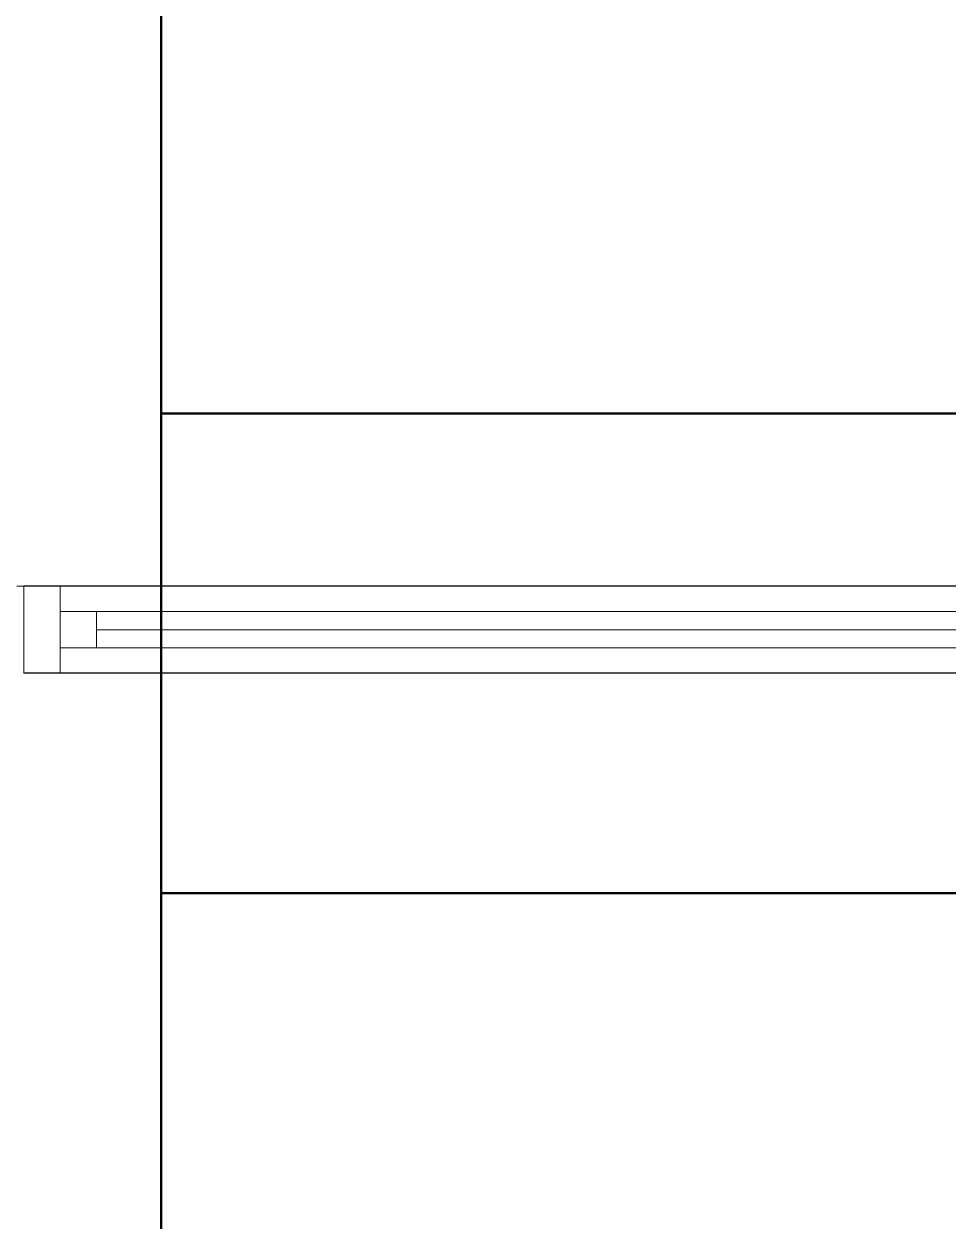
# Model space of a CAD drawing. Header units: millimetres. Extents: x -7155 to 483283, y -227682 to 148426.
# Drawn here: x 400 to 1674, y 81325 to 82975 of the extents above; entities that cross this region are included whole.
import ezdxf

# ---------------------------------------------------------------- set-up
doc = ezdxf.new("R2010")
doc.units = ezdxf.units.MM
doc.linetypes.add('CENTER2', pattern=[28.575, 19.05, -3.175, 3.175, -3.175])
doc.layers.add('АР_Окна', color=4, linetype='Continuous', lineweight=5)
for name, color, linetype, lineweight, true_color in [('АР_Оси_РД_100', 7, 'Continuous', 0, 0x525252), ('РД_Витраж_вн', 7, 'Continuous', 25, 0x148aff), ('РД_Оси_100', 7, 'Continuous', 0, 0x525252), ('РД_проем_инж перемыч_фахверк', 7, 'Continuous', 18, 0xff1f1f)]:
    doc.layers.add(name, color=color, linetype=linetype, lineweight=lineweight, true_color=true_color)
doc.layers.add('РД_Проем', color=230, linetype='Continuous', lineweight=0, plot=False)

# ---------------------------------------------------------------- blocks, each defined once
blk = doc.blocks.new('СОШ_2200_АР_ОСИ_М100_28.05.24')
at = {"layer": 'АР_Оси_РД_100', "linetype": 'CENTER2'}
blk.add_line((119910, 82200), (-5954.958, 82200), dxfattribs=at)

msp = doc.modelspace()

# ---------------------------------------------------------------- linework, layer by layer
at = {"color": 1, "lineweight": 50}
for points in [[(589, 87844), (11994, 87844), (11994, 64899), (589, 64899)], [(589, 82438), (6000, 82438), (6000, 81777), (589, 81777)]]:
    msp.add_lwpolyline(points, close=True, dxfattribs=at)
at = {"layer": 'АР_Окна', "color": 18, "linetype": 'Continuous', "lineweight": 5, "true_color": 0x000000}
for p, q in [((6100, 82200), (400, 82200)), ((500, 82115), (500, 82165)), ((6000, 82140), (500, 82140)), ((6100, 82080), (400, 82080))]:
    msp.add_line(p, q, dxfattribs=at)
for points in [[(450, 82200), (400, 82200), (400, 82080), (450, 82080)], [(6050, 82115), (6050, 82165), (450, 82165), (450, 82115)]]:
    msp.add_lwpolyline(points, close=True, dxfattribs=at)
at = {"layer": 'РД_Витраж_вн', "color": 18, "linetype": 'Continuous', "lineweight": 25, "true_color": 0x000000}
for p, q in [((6100, 82200), (400, 82200)), ((6100, 82080), (400, 82080))]:
    msp.add_line(p, q, dxfattribs=at)
at = {"layer": 'РД_Проем', "color": 18, "linetype": 'Continuous', "lineweight": 0, "true_color": 0x000000}
for p, q in [((6100, 82200), (400, 82200)), ((6100, 82080), (400, 82080))]:
    msp.add_line(p, q, dxfattribs=at)
at = {"layer": 'РД_проем_инж перемыч_фахверк', "color": 18, "linetype": 'Continuous', "lineweight": 18, "true_color": 0x000000}
for p, q in [((400, 82200), (6100, 82200)), ((400, 82080), (6100, 82080))]:
    msp.add_line(p, q, dxfattribs=at)

# ---------------------------------------------------------------- block references
at = {"layer": 'РД_Оси_100'}
msp.add_blockref('СОШ_2200_АР_ОСИ_М100_28.05.24', (0, 0), dxfattribs=at)

doc.saveas('drawing.dxf')
